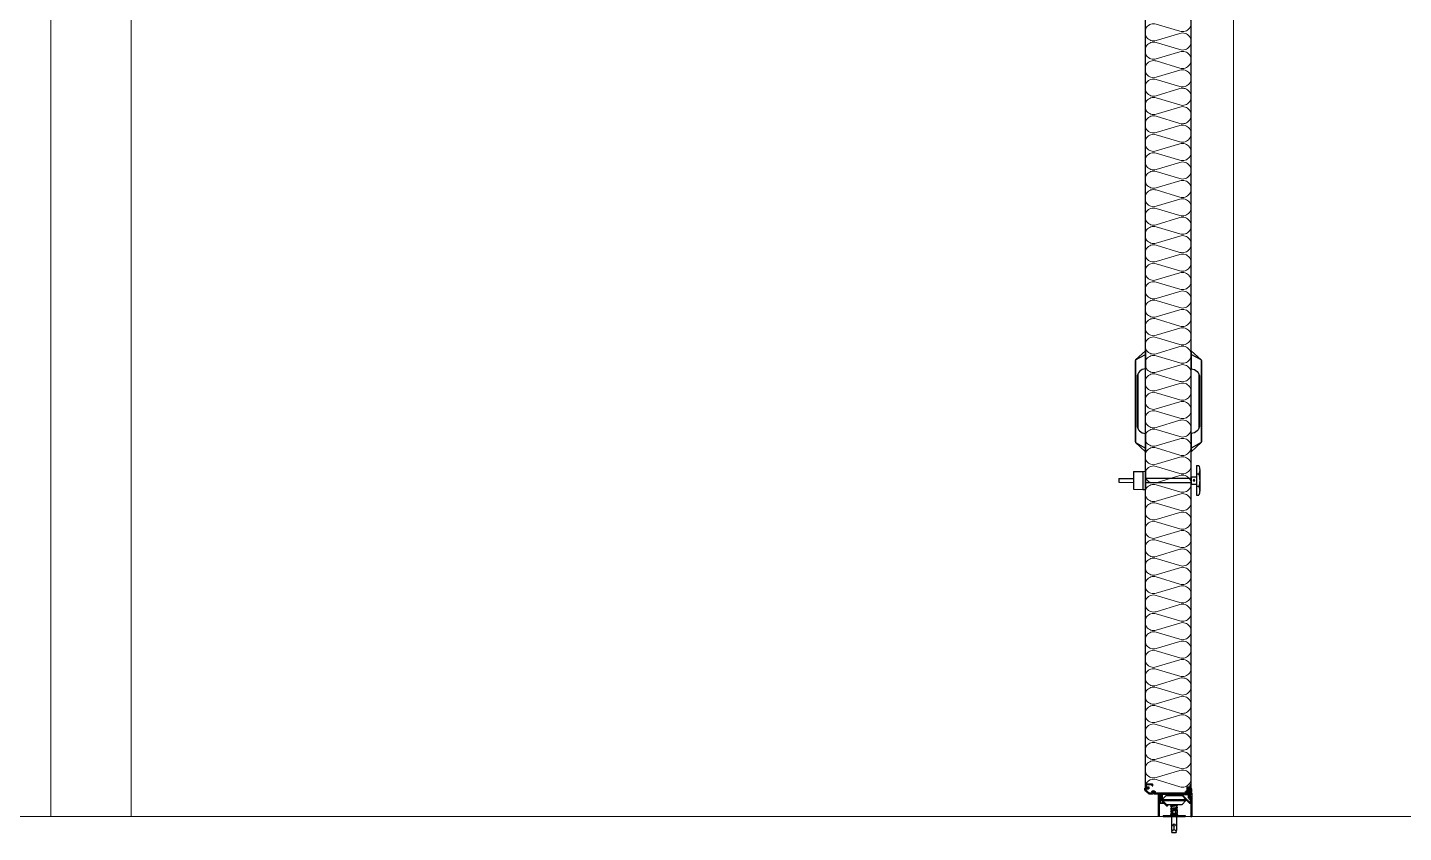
# Model space of a CAD drawing. Header units: millimetres. Extents: x 0 to 420000, y 0 to 297000.
# Drawn here: x 252990 to 256723, y 44407 to 46591 of the extents above; entities that cross this region are included whole.
import ezdxf

# ---------------------------------------------------------------- set-up
doc = ezdxf.new("R2010")
doc.units = ezdxf.units.MM
doc.linetypes.add('CEN', pattern=[62, 60, -1, 0, -1])
for name, color, linetype, lineweight in [('A-AXIS-LINE', 1, 'CEN', 15), ('A-DWXM-DOOR', 4, 'Continuous', 25), ('A-ELEV-LIN3', 8, 'Continuous', 18), ('A-XXXX-FIN2', 6, 'Continuous', 20), ('A-XXXX-INSL2', 8, 'Continuous', 18)]:
    doc.layers.add(name, color=color, linetype=linetype, lineweight=lineweight)

# ---------------------------------------------------------------- blocks, each defined once
blk = doc.blocks.new('axis(211208)')
at = {"layer": 'A-AXIS-LINE', "ltscale": 1000}
blk.add_line((4631788.1, -421118.7), (4955413.1, -421118.7), dxfattribs=at)
blk = doc.blocks.new('하부레일')
at = {"color": 7}
for p, q in [((1933954.2, 121909.3), (1933954.2, 121906.3)), ((1933954.7, 121909.3), (1933954.2, 121909.3)), ((1933954.2, 121909.3), (1933954.2, 121909.3)), ((1933954.2, 121902.7), (1933954.2, 121883.7)), ((1933954.5, 121906), (1933955.2, 121906)), ((1933955.2, 121903), (1933954.5, 121903)), ((1933955.5, 121908), (1933959.5, 121908)), ((1933955.5, 121906.3), (1933955.5, 121908)), ((1933955.5, 121901), (1933955.5, 121902.7)), ((1933959.5, 121901), (1933955.5, 121901)), ((1934037, 121909.3), (1933955.8, 121909.3)), ((1933955.9, 121882.9), (1933980.2, 121907.1)), ((1933956.6, 121885.6), (1933977.4, 121906.4)), ((1933958.2, 121894.9), (1933958.2, 121894.9)), ((1933959.5, 121908), (1933959.5, 121901)), ((1933959.5, 121903), (1933959.5, 121901.5)), ((1933960.5, 121898), (1933959.7, 121898)), ((1933961, 121906.3), (1933961, 121898.5)), ((1933961, 121903), (1933961, 121900.5)), ((1933977, 121907.3), (1933962, 121907.3)), ((1933980.3, 121907.3), (1933980.3, 121907.3)), ((1933980.3, 121907.3), (1933980.4, 121907.3)), ((1933980.5, 121907.3), (1934030, 121907.3)), ((1934031, 121906.3), (1934031, 121892.6)), ((1934033.2, 121901), (1934033.2, 121908)), ((1934033.2, 121908), (1934037.2, 121908)), ((1934037.2, 121901), (1934033.2, 121901)), ((1934037.2, 121908), (1934037.2, 121906.3)), ((1934037.2, 121902.7), (1934037.2, 121901)), ((1934037.5, 121906), (1934038.2, 121906)), ((1934038.2, 121903), (1934037.5, 121903)), ((1934038.5, 121909.3), (1934038.1, 121909.3)), ((1934038.5, 121906.3), (1934038.5, 121909.3)), ((1934038.5, 121885.4), (1934038.5, 121902.7)), ((1933955.2, 121882.7), (1933955.6, 121882.7)), ((1933955.7, 121892.8), (1933955.7, 121886)), ((1934017.2, 121877.1), (1934029.9, 121889.7)), ((1934017.2, 121876.4), (1934017.9, 121875.7)), ((1934018.6, 121875.7), (1934025.7, 121882.7)), ((1934025.8, 121882.9), (1934025.8, 121882.9)), ((1934025.8, 121882.9), (1934025.9, 121882.9)), ((1934026, 121882.9), (1934036, 121882.9))]:
    blk.add_line(p, q, dxfattribs=at)
blk.add_lwpolyline([(1934031, 121888, 0.198912), (1934033, 121893), (1934033, 121896.1), (1934033.6, 121896.1, -2.476798), (1934036.4, 121896.1), (1934037, 121896.1), (1934037, 121885.4, -0.414214), (1934036, 121884.4), (1934028.5, 121884.4, -0.668179), (1934028.2, 121885.2), (1934031, 121888)], format="xyb", dxfattribs=at)
for centre, radius, start, end in [((1933954.5, 121906.3), 0.3, 180, 270), ((1933954.5, 121902.7), 0.3, 90, 180), ((1933955.2, 121908.9), 0.671, 33.5584, 146.4416), ((1933955.2, 121906.3), 0.3, 270, 0), ((1933955.2, 121902.7), 0.3, 0, 90), ((1933957.7, 121897.5), 2, 14.4775, 267.7958), ((1933957.2, 121892.8), 1.5, 83.8931, 180), ((1933957.7, 121897.5), 3.2, 263.8931, 267.7958), ((1933957.6, 121894.9), 0.6, 0, 87.7958), ((1933957.6, 121894.9), 0.6, 267.7958, 0), ((1933960.5, 121898.5), 0.5, 270, 0), ((1933962, 121906.3), 1, 90, 180), ((1933977, 121906.8), 0.5, 315, 90), ((1933980.5, 121906.8), 0.5, 90, 135), ((1934030, 121906.3), 1, 0, 90), ((1934037.5, 121908.9), 0.671, 33.5584, 146.4416), ((1934037.5, 121906.3), 0.3, 180, 270), ((1934037.5, 121902.7), 0.3, 90, 180), ((1934038.2, 121906.3), 0.3, 270, 0), ((1934038.2, 121902.7), 0.3, 0, 90), ((1933955.2, 121883.7), 1, 180, 270), ((1933955.6, 121883.2), 0.5, 270, 315), ((1933956.2, 121886), 0.5, 180, 315), ((1934017.6, 121876.7), 0.5, 135, 225), ((1934018.3, 121876), 0.5, 225, 315), ((1934026, 121882.4), 0.5, 90, 135), ((1934027, 121892.6), 4, 315, 0), ((1934036, 121885.4), 2.5, 270, 0)]:
    blk.add_arc(centre, radius, start, end, dxfattribs=at)
blk = doc.blocks.new('치마고무')
at = {"color": 4}
for p, q in [((1934109.5, 121911.4), (1934107, 121911.4)), ((1934107, 121911.4), (1934107, 121847.8)), ((1934109.5, 121911.4), (1934109.5, 121905.4)), ((1934109.5, 121905.4), (1934112.5, 121905.4)), ((1934109.5, 121903.4), (1934109.5, 121847.8)), ((1934109.5, 121903.4), (1934112.5, 121903.4)), ((1934114.5, 121907.3), (1934112.5, 121907.3)), ((1934112.5, 121907.3), (1934112.5, 121905.4)), ((1934112.5, 121903.4), (1934112.5, 121901.5)), ((1934114.5, 121901.5), (1934112.5, 121901.5)), ((1934114.5, 121907.3), (1934114.5, 121901.5)), ((1934191, 121907.3), (1934193, 121907.3)), ((1934191, 121907.3), (1934191, 121901.5)), ((1934191, 121901.5), (1934193, 121901.5)), ((1934193, 121907.3), (1934193, 121905.4)), ((1934196, 121905.4), (1934193, 121905.4)), ((1934193, 121903.4), (1934193, 121901.5)), ((1934196, 121903.4), (1934193, 121903.4)), ((1934196, 121911.4), (1934198.5, 121911.4)), ((1934196, 121911.4), (1934196, 121905.4)), ((1934196, 121903.4), (1934196, 121847.8)), ((1934198.5, 121911.4), (1934198.5, 121847.8)), ((1934109.5, 121847.8), (1934107, 121847.8)), ((1934109.5, 121847.8), (1934109.2, 121847.8)), ((1934196, 121847.8), (1934198.5, 121847.8)), ((1934198.2, 121847.8), (1934198.5, 121847.8))]:
    blk.add_line(p, q, dxfattribs=at)
blk = doc.blocks.new('하부로라측면')
at = {"color": 8}
for p, q in [((1934196.1, 122059.6), (1934206.6, 122070.1)), ((1934196.1, 122056.6), (1934196.1, 122059.6)), ((1934260.1, 122059.6), (1934196.1, 122059.6)), ((1934260.1, 122056.6), (1934196.1, 122056.6)), ((1934196.1, 122056.6), (1934206.6, 122046.1)), ((1934249.6, 122070.1), (1934206.6, 122070.1)), ((1934249.6, 122046.1), (1934206.6, 122046.1)), ((1934220.6, 122045.1), (1934219.1, 122045.4)), ((1934220.6, 122045.8), (1934219.5, 122045.6)), ((1934220.6, 122045.1), (1934220.6, 122046.1)), ((1934235.6, 122042.4), (1934220.6, 122045.1)), ((1934235.6, 122042.4), (1934235.6, 122046.1)), ((1934249.6, 122070.1), (1934260.1, 122059.6)), ((1934249.6, 122046.1), (1934260.1, 122056.6)), ((1934260.1, 122056.6), (1934260.1, 122059.6)), ((1934258.1, 122016.1), (1934198.1, 122016.1)), ((1934198.1, 122016.1), (1934198.1, 122013.1)), ((1934258.1, 122013.1), (1934198.1, 122013.1)), ((1934218.3, 122016.1), (1934218.3, 122017.2)), ((1934237.8, 122017.2), (1934218.3, 122017.2)), ((1934237.8, 122016.1), (1934218.3, 122016.1)), ((1934220.6, 122038.1), (1934219.1, 122038.3)), ((1934220.6, 122031), (1934219.1, 122031.3)), ((1934220.2, 122024.1), (1934219.1, 122024.3)), ((1934220.4, 122020), (1934219.1, 122020.2)), ((1934220.6, 122038.8), (1934219.5, 122038.6)), ((1934220.6, 122031.8), (1934219.5, 122031.6)), ((1934220.2, 122024.7), (1934219.5, 122024.6)), ((1934220.4, 122020.7), (1934219.5, 122020.5)), ((1934220.6, 122043.1), (1934219.6, 122043.2)), ((1934220.6, 122036), (1934219.6, 122036.2)), ((1934220.3, 122029.1), (1934219.6, 122029.2)), ((1934220.6, 122022), (1934219.6, 122022.1)), ((1934220.6, 122017.9), (1934219.6, 122018.1)), ((1934220.2, 122028.7), (1934220.2, 122023.1)), ((1934228.1, 122022.1), (1934220.4, 122020.9)), ((1934220.4, 122020.9), (1934220.4, 122018.4)), ((1934228.1, 122019.7), (1934220.4, 122018.4)), ((1934220.4, 122018.4), (1934228.1, 122018.4)), ((1934220.6, 122038.1), (1934220.6, 122043.1)), ((1934235.6, 122040.4), (1934220.6, 122043.1)), ((1934226.2, 122037.1), (1934220.6, 122038.1)), ((1934220.6, 122031), (1934220.6, 122036)), ((1934224.3, 122035.4), (1934220.6, 122036)), ((1934224.3, 122030.4), (1934220.6, 122031)), ((1934220.6, 122020.9), (1934220.6, 122022)), ((1934223.8, 122021.4), (1934220.6, 122022)), ((1934220.6, 122017.2), (1934220.6, 122017.9)), ((1934226.6, 122017.2), (1934220.6, 122017.9)), ((1934234.9, 122029.7), (1934221.2, 122029.7)), ((1934234.9, 122022.1), (1934221.2, 122022.1)), ((1934221.3, 122013.1), (1934221.3, 121974.9)), ((1934234.8, 122013.1), (1934221.3, 122013.1)), ((1934224.3, 122037.1), (1934223.6, 122037.1)), ((1934223.6, 122037.1), (1934224.3, 122037)), ((1934223.6, 122037.1), (1934224.3, 122037.1)), ((1934224.3, 122035.6), (1934223.6, 122035.6)), ((1934223.6, 122035.6), (1934224.3, 122035.5)), ((1934223.6, 122035.6), (1934224.3, 122035.6)), ((1934224.3, 122034.1), (1934223.6, 122034.1)), ((1934223.6, 122034.1), (1934224.3, 122034)), ((1934223.6, 122034.1), (1934224.3, 122034.1)), ((1934224.3, 122032.5), (1934223.6, 122032.6)), ((1934223.6, 122032.6), (1934224.3, 122032.5)), ((1934223.6, 122032.6), (1934224.3, 122032.6)), ((1934224.3, 122031), (1934223.6, 122031.1)), ((1934223.6, 122031.1), (1934224.3, 122031)), ((1934223.6, 122031.1), (1934224.3, 122031.1)), ((1934224.3, 122022), (1934223.6, 122022.1)), ((1934223.6, 122022.1), (1934224.3, 122022)), ((1934223.6, 122022.1), (1934224.3, 122022.1)), ((1934224.3, 122017.5), (1934223.6, 122017.6)), ((1934223.6, 122017.6), (1934224.3, 122017.5)), ((1934223.6, 122017.6), (1934224.3, 122017.6)), ((1934224.1, 122029.7), (1934224.1, 122022.1)), ((1934231.9, 122037.1), (1934224.3, 122037.1)), ((1934224.3, 122037.1), (1934224.3, 122029.7)), ((1934231.9, 122036.8), (1934224.3, 122037.1)), ((1934231.9, 122036.8), (1934224.3, 122037.1)), ((1934231.9, 122036.8), (1934224.3, 122037)), ((1934231.9, 122035.3), (1934224.3, 122035.6)), ((1934231.9, 122035.3), (1934224.3, 122035.6)), ((1934231.9, 122035.3), (1934224.3, 122035.5)), ((1934231.9, 122033.8), (1934224.3, 122034.1)), ((1934231.9, 122033.8), (1934224.3, 122034.1)), ((1934231.9, 122033.8), (1934224.3, 122034)), ((1934231.9, 122032.3), (1934224.3, 122032.6)), ((1934231.9, 122032.3), (1934224.3, 122032.5)), ((1934231.9, 122032.3), (1934224.3, 122032.5)), ((1934231.9, 122030.8), (1934224.3, 122031.1)), ((1934231.9, 122030.8), (1934224.3, 122031)), ((1934231.9, 122030.8), (1934224.3, 122031)), ((1934224.3, 122022.1), (1934224.3, 122021.5)), ((1934227.2, 122022), (1934224.3, 122022.1)), ((1934227.1, 122021.9), (1934224.3, 122022)), ((1934226.9, 122021.9), (1934224.3, 122022)), ((1934224.3, 122018.4), (1934224.3, 122017.2)), ((1934231.9, 122017.3), (1934224.3, 122017.6)), ((1934231.9, 122017.3), (1934224.3, 122017.5)), ((1934231.9, 122017.3), (1934224.3, 122017.5)), ((1934228.1, 122022.1), (1934228.1, 122017.2)), ((1934228.1, 122019.7), (1934235.7, 122020.9)), ((1934235.7, 122020.9), (1934228.1, 122020.9)), ((1934228.1, 122017.2), (1934235.7, 122018.4)), ((1934235.6, 122021.4), (1934231.4, 122022.1)), ((1934231.9, 122037.1), (1934231.9, 122029.7)), ((1934232.6, 122036.8), (1934231.9, 122036.8)), ((1934232.5, 122036.8), (1934231.9, 122036.8)), ((1934232.6, 122036.8), (1934231.9, 122036.8)), ((1934235.6, 122035.4), (1934231.9, 122036.1)), ((1934232.6, 122035.3), (1934231.9, 122035.3)), ((1934232.5, 122035.3), (1934231.9, 122035.3)), ((1934232.6, 122035.3), (1934231.9, 122035.3)), ((1934235.6, 122033.4), (1934231.9, 122034)), ((1934232.6, 122033.8), (1934231.9, 122033.8)), ((1934232.5, 122033.8), (1934231.9, 122033.8)), ((1934232.6, 122033.8), (1934231.9, 122033.8)), ((1934232.6, 122032.3), (1934231.9, 122032.3)), ((1934232.5, 122032.3), (1934231.9, 122032.3)), ((1934232.6, 122032.3), (1934231.9, 122032.3)), ((1934232.6, 122030.8), (1934231.9, 122030.8)), ((1934232.5, 122030.8), (1934231.9, 122030.8)), ((1934232.6, 122030.8), (1934231.9, 122030.8)), ((1934231.9, 122022.1), (1934231.9, 122020.9)), ((1934232.6, 122021.8), (1934231.9, 122021.8)), ((1934232.5, 122021.8), (1934231.9, 122021.8)), ((1934232.6, 122021.8), (1934231.9, 122021.8)), ((1934231.9, 122017.8), (1934231.9, 122017.2)), ((1934232.6, 122017.3), (1934231.9, 122017.3)), ((1934232.5, 122017.3), (1934231.9, 122017.3)), ((1934232.6, 122017.3), (1934231.9, 122017.3)), ((1934232.1, 122029.7), (1934232.1, 122022.1)), ((1934235.6, 122018.1), (1934234.6, 122018.2)), ((1934234.8, 122013.1), (1934234.8, 121974.9)), ((1934235.6, 122042.4), (1934236.5, 122042.3)), ((1934235.6, 122035.4), (1934235.6, 122040.4)), ((1934235.6, 122040.4), (1934237.1, 122040.2)), ((1934235.6, 122039.7), (1934236.6, 122039.9)), ((1934235.6, 122035.4), (1934236.5, 122035.3)), ((1934235.6, 122029.5), (1934235.6, 122033.4)), ((1934235.6, 122033.4), (1934237.1, 122033.1)), ((1934235.6, 122032.6), (1934236.6, 122032.9)), ((1934235.6, 122021.4), (1934235.6, 122022.3)), ((1934235.6, 122021.4), (1934236.5, 122021.2)), ((1934235.6, 122018.1), (1934235.6, 122018.4)), ((1934235.6, 122018.1), (1934236.5, 122018)), ((1934235.7, 122020.9), (1934235.7, 122018.4)), ((1934235.7, 122019.3), (1934237.1, 122019.1)), ((1934235.7, 122018.6), (1934236.6, 122018.8)), ((1934235.9, 122028.7), (1934235.9, 122023.1)), ((1934235.9, 122028.3), (1934236.5, 122028.2)), ((1934235.9, 122026.3), (1934237.1, 122026.1)), ((1934235.9, 122025.7), (1934236.6, 122025.8)), ((1934237.8, 122016.1), (1934237.8, 122017.2)), ((1934258.1, 122016.1), (1934258.1, 122013.1)), ((1934225.1, 121974.9), (1934221.3, 121974.9)), ((1934221.7, 121971.8), (1934222.6, 121974.9)), ((1934222.2, 121969.8), (1934221.7, 121971.8)), ((1934234, 121969.8), (1934222.2, 121969.8)), ((1934227.8, 121977.9), (1934227.8, 121986.9)), ((1934228.3, 121977.9), (1934228.3, 121986.9)), ((1934234.8, 121974.9), (1934231.1, 121974.9)), ((1934234.5, 121971.8), (1934233.6, 121974.9)), ((1934234, 121969.8), (1934234.5, 121971.8))]:
    blk.add_line(p, q, dxfattribs=at)
for centre, radius, start, end in [((1934219.6, 122017.1), 1, 5.7392, 174.2608), ((1934221.2, 122028.7), 1, 90, 180), ((1934219.2, 122028.7), 1, 359.9986, 0.0019), ((1934221.2, 122023.1), 1, 180, 270), ((1934219.2, 122023.1), 1, 359.9981, 0.0014), ((1934223.1, 122028.7), 1, 359.9986, 90), ((1934223.1, 122023.1), 1, 270, 0.0014), ((1934225.1, 122028.7), 1, 90, 180), ((1934225.1, 122023.1), 1, 180, 270), ((1934231.1, 122028.7), 1, 359.9986, 90), ((1934231.1, 122023.1), 1, 270, 0.0014), ((1934233.1, 122028.7), 1, 90, 180), ((1934233.1, 122023.1), 1, 180, 270), ((1934234.9, 122028.7), 1, 359.9986, 90), ((1934234.9, 122023.1), 1, 270, 0.0014), ((1934236.9, 122028.7), 1, 179.9986, 180), ((1934236.9, 122023.1), 1, 180, 180.0014), ((1934228.1, 121989.9), 3, 274.7802, 265.2198), ((1934228.1, 121974.9), 3, 94.7802, 180), ((1934228.1, 121974.9), 3, 0, 85.2198)]:
    blk.add_arc(centre, radius, start, end, dxfattribs=at)
at = {"color": 8, "extrusion": (0, 0, -1)}
for centre, start_param, end_param in [((1934220.6, 122044.4), -1.072233, 1.025942), ((1934220.6, 122037.4), -1.072233, 1.025942), ((1934220.6, 122030.4), -1.072233, 1.025942), ((1934220.6, 122023.4), -1.072233, 1.025942), ((1934220.6, 122019.3), -1.072233, 1.025942), ((1934235.6, 122041.1), 2.06936, 4.167535), ((1934235.6, 122034), 2.06936, 4.167535), ((1934235.6, 122027), 2.06936, 4.167535), ((1934235.6, 122020), 2.06936, 4.167535), ((1934235.6, 122016.7), 2.06936, 2.795252)]:
    blk.add_ellipse(centre, major_axis=(-2, 0), ratio=0.692627, start_param=start_param, end_param=end_param, dxfattribs=at)
blk = doc.blocks.new('쫄대1')
at = {"color": 7}
for p, q in [((1931719.4, 129194.8), (1931719.4, 129194.3)), ((1931722.9, 129192.2), (1931721.4, 129191.4)), ((1931721.4, 129191.4), (1931721.4, 129190.9)), ((1931721.4, 129190.9), (1931731.4, 129190.9)), ((1931722.9, 129193.9), (1931722.9, 129192.2)), ((1931724.4, 129193.7), (1931728.4, 129193.7)), ((1931724.4, 129193.7), (1931724.4, 129192.2)), ((1931724.4, 129192.2), (1931728.4, 129192.2)), ((1931728.4, 129193.7), (1931728.4, 129192.2)), ((1931729.9, 129193.9), (1931729.9, 129192.2)), ((1931731.4, 129191.4), (1931729.9, 129192.2)), ((1931731.4, 129191.4), (1931731.4, 129190.9)), ((1931733.4, 129194.8), (1931733.4, 129194.3))]:
    blk.add_line(p, q, dxfattribs=at)
blk.add_ellipse((1931726.4, 129194.8), major_axis=(-7, 0), ratio=0.085714, start_param=3.141593, end_param=6.283185, dxfattribs=at)
at = {"color": 7, "extrusion": (0, 0, -1)}
for centre, major_axis, start_param, end_param in [((1931729.1, 129194.3), (9.64, 0.01), 2.261533, 3.134107), ((1931723.8, 129194.3), (-9.64, 0.01), 3.149078, 4.021652)]:
    blk.add_ellipse(centre, major_axis=major_axis, ratio=0.062704, start_param=start_param, end_param=end_param, dxfattribs=at)
blk = doc.blocks.new('A$C03726277')
at = {"color": 1}
for p, q in [((-27.7, 239), (0, 264)), ((0, 264), (0, 214.5)), ((-28, 237), (-28, 17)), ((-28, 237), (-27.7, 237)), ((-27.7, 239), (0, 254)), ((-27.7, 239), (-27.7, 15)), ((-23.2, 191.3), (-23.2, 62.7)), ((-21, 201.2), (-21, 52.8)), ((0, 39.5), (0, -10)), ((-28, 17), (-27.7, 17)), ((-27.7, 15), (0, -10)), ((-27.7, 15), (0, 0))]:
    blk.add_line(p, q, dxfattribs=at)
for centre, start, end in [((0, 191.3), 90, 180), ((0, 62.7), 180, 270)]:
    blk.add_arc(centre, 23.2, start, end, dxfattribs=at)
blk = doc.blocks.new('방열도어-양개')
at = {"color": 1}
for p, q in [((78.7, 940.4), (78.7, 883.6)), ((87.2, 952.2), (80.7, 952.2)), ((87.2, 952.2), (87.2, 871.8)), ((225.5, 936.7), (225.5, 887.2)), ((233.2, 936.5), (225.5, 936.7)), ((258.2, 935.7), (233.2, 936.5)), ((233.2, 936.5), (233.2, 887.5)), ((258.2, 935.7), (258.2, 888.2)), ((80.7, 928.6), (87.2, 928.6)), ((102, 921.8), (87.2, 922.1)), ((102, 902.1), (87.2, 901.9)), ((102, 921.8), (102, 902.1)), ((225.5, 917.7), (102, 917.7)), ((225.5, 906.3), (102, 906.3)), ((298.2, 917), (258.2, 917.5)), ((298.2, 907), (258.2, 906.5)), ((298.2, 917), (298.2, 907)), ((80.7, 895.3), (87.2, 895.3)), ((87.2, 871.8), (80.7, 871.8)), ((233.2, 887.5), (225.5, 887.2)), ((258.2, 888.2), (233.2, 887.5))]:
    blk.add_line(p, q, dxfattribs=at)
at = {"color": 6}
for p, q in [((102, 73.9), (102, 76.4)), ((102.5, 76.9), (110.5, 76.9)), ((102.8, 79.4), (102.8, 85.9)), ((102.8, 85.9), (104.8, 85.9)), ((110.5, 78.9), (103.3, 78.9)), ((106.5, 74.9), (104.5, 74.9)), ((104.8, 81.4), (104.8, 85.9)), ((112, 80.9), (105.3, 80.9)), ((106.5, 74.9), (106.5, 71.9)), ((110, 74.9), (108.5, 74.9)), ((108.5, 74.9), (108.5, 71.9)), ((110.5, 78.9), (110.5, 76.9)), ((112.5, 70.8), (112.5, 80.4)), ((206, 82.9), (206, 87.4)), ((208, 82.9), (206, 82.9)), ((206.5, 87.9), (225.7, 87.9)), ((208, 82.9), (208, 85.4)), ((208.5, 85.9), (223.7, 85.9)), ((217, 80.4), (217, 75.4)), ((223.7, 80.9), (217.5, 80.9)), ((224.8, 74.9), (217.5, 74.9)), ((225.7, 78.9), (219, 78.9)), ((219, 78.9), (219, 76.9)), ((226.8, 76.9), (219, 76.9)), ((224.2, 85.4), (224.2, 81.4)), ((226.2, 87.4), (226.2, 79.4)), ((227.3, 72.1), (227.3, 76.4)), ((104, 73.9), (102, 73.9)), ((102, 62.4), (102, 65.9)), ((104, 65.9), (102, 65.9)), ((110.2, 61.9), (102.5, 61.9)), ((104, 73.9), (104, 74.4)), ((104, 64.4), (104, 65.9)), ((107.8, 63.9), (104.5, 63.9)), ((108.5, 71.9), (106.5, 71.9)), ((110.5, 70.8), (110.5, 74.4)), ((110.7, 64.8), (110.7, 62.4)), ((112.3, 64.8), (112.3, 62.4)), ((203.1, 61.9), (112.8, 61.9)), ((200.6, 63.9), (115.2, 63.9)), ((115.4, 67.9), (117.5, 67.9)), ((115.4, 65.9), (117.5, 65.9)), ((117.5, 65.9), (117.5, 67.9)), ((200.5, 67.9), (198.4, 67.9)), ((198.4, 65.9), (198.4, 67.9)), ((200.5, 65.9), (198.4, 65.9)), ((203.6, 64.8), (203.6, 62.4)), ((205.2, 64.8), (205.2, 62.4)), ((216.8, 61.9), (205.7, 61.9)), ((216, 63.9), (208.1, 63.9)), ((225.2, 72.6), (216.4, 64)), ((227.2, 71.8), (217.1, 62)), ((225.3, 73), (225.3, 74.4))]:
    blk.add_line(p, q, dxfattribs=at)
at = {"color": 7}
for p, q in [((108.5, 73.6), (109.3, 74.4)), ((108.5, 73.2), (109.7, 74.4)), ((108.7, 72.9), (110, 74.2)), ((108.9, 72.7), (110.2, 74)), ((109.2, 72.5), (110.4, 73.7)), ((109.6, 72.5), (110.4, 73.3))]:
    blk.add_line(p, q, dxfattribs=at)
at = {"color": 1}
for radius in [2.1, 1.75]:
    blk.add_circle((94, 912), radius, dxfattribs=at)
at = {"color": 7}
blk.add_circle((109.5, 73.4), 0.97, dxfattribs=at)
at = {"color": 1}
for centre, radius, start, end in [((114.4, 940.4), 35.7, 160.7193, 180), ((114.4, 940.4), 35.7, 180, 199.2807), ((149, 912), 70.3, 166.302, 180), ((149, 912), 70.3, 180, 193.698), ((114.4, 883.6), 35.7, 160.7193, 180), ((114.4, 883.6), 35.7, 180, 199.2807)]:
    blk.add_arc(centre, radius, start, end, dxfattribs=at)
at = {"color": 6}
for centre, radius, start, end in [((102.5, 76.4), 0.5, 90, 180), ((103.3, 79.4), 0.5, 180, 270), ((104.5, 74.4), 0.5, 90, 180), ((105.3, 81.4), 0.5, 180, 270), ((110, 74.4), 0.5, 0, 90), ((112, 80.4), 0.5, 0, 90), ((206.5, 87.4), 0.5, 90, 180), ((208.5, 85.4), 0.5, 90, 180), ((217.5, 80.4), 0.5, 90, 180), ((217.5, 75.4), 0.5, 180, 270), ((223.7, 85.4), 0.5, 0, 90), ((223.7, 81.4), 0.5, 270, 0), ((224.8, 74.4), 0.5, 0, 90), ((225.7, 87.4), 0.5, 0, 90), ((225.7, 79.4), 0.5, 270, 0), ((226.8, 76.4), 0.5, 0, 90), ((102.5, 62.4), 0.5, 180, 270), ((104.5, 64.4), 0.5, 180, 270), ((104.5, 64.4), 0.5, 180, 270), ((111.5, 66.9), 4, 326.251, 213.749), ((107.8, 64.4), 0.5, 270, 33.749), ((107.8, 64.4), 0.5, 270, 33.749), ((111.5, 66.9), 2, 302.231, 237.769), ((110.2, 62.4), 0.5, 270, 360), ((110.2, 64.8), 0.5, 360, 57.769), ((112.8, 64.8), 0.5, 122.231, 180), ((112.8, 62.4), 0.5, 180, 270), ((115.2, 64.4), 0.5, 146.251, 270), ((204.4, 66.9), 4, 326.251, 213.749), ((200.6, 64.4), 0.5, 270, 33.749), ((204.4, 66.9), 2, 302.231, 237.769), ((203.1, 62.4), 0.5, 270, 0), ((203.1, 64.8), 0.5, 0, 57.769), ((205.7, 64.8), 0.5, 122.231, 180), ((205.7, 62.4), 0.5, 180, 270), ((208.1, 64.4), 0.5, 146.251, 270), ((216, 64.4), 0.5, 270, 311.3416), ((216.8, 62.4), 0.5, 270, 323.8453), ((216.8, 62.4), 0.5, 270, 314.0718), ((224.8, 73), 0.5, 311.3416, 0), ((226.8, 72.1), 0.5, 314.0718, 0), ((226.8, 72.1), 0.5, 311.3416, 0)]:
    blk.add_arc(centre, radius, start, end, dxfattribs=at)
at = {"layer": 'A-DWXM-DOOR'}
for p, q in [((102, 77.9), (102, 3025.7)), ((227, 3025.7), (227, 77.9)), ((110, 77.9), (102, 77.9)), ((227, 77.9), (219, 77.9))]:
    blk.add_line(p, q, dxfattribs=at)
at = {"layer": 'A-XXXX-INSL2'}
blk.add_lwpolyline([(227, 77.9, 0.509267), (196.7, 100), (132.3, 80.8, -1.37259), (132.3, 125), (196.7, 105.8, 1.37259), (196.7, 150), (132.3, 130.8, -1.37259), (132.3, 175), (196.7, 155.8, 1.37259), (196.7, 200), (132.3, 180.8, -1.37259), (132.3, 225), (196.7, 205.8, 1.37259), (196.7, 250), (132.3, 230.8, -1.37259), (132.3, 275), (196.7, 255.8, 1.37259), (196.7, 300), (132.3, 280.8, -1.37259), (132.3, 325), (196.7, 305.8, 1.37259), (196.7, 350), (132.3, 330.8, -1.37259), (132.3, 375), (196.7, 355.8, 1.37259), (196.7, 400), (132.3, 380.8, -1.37259), (132.3, 425), (196.7, 405.8, 1.37259), (196.7, 450), (132.3, 430.8, -1.37259), (132.3, 475), (196.7, 455.8, 1.37259), (196.7, 500), (132.3, 480.8, -1.37259), (132.3, 525), (196.7, 505.8, 1.37259), (196.7, 550), (132.3, 530.8, -1.37259), (132.3, 575), (196.7, 555.8, 1.37259), (196.7, 600), (132.3, 580.8, -1.37259), (132.3, 625), (196.7, 605.8, 1.37259), (196.7, 650), (132.3, 630.8, -1.37259), (132.3, 675), (196.7, 655.8, 1.37259), (196.7, 700), (132.3, 680.8, -1.37259), (132.3, 725), (196.7, 705.8, 1.37259), (196.7, 750), (132.3, 730.8, -1.37259), (132.3, 775), (196.7, 755.8, 1.37259), (196.7, 800), (132.3, 780.8, -1.37259), (132.3, 825), (196.7, 805.8, 1.37259), (196.7, 850), (132.3, 830.8, -1.37259), (132.3, 875), (196.7, 855.8, 1.37259), (196.7, 900), (132.3, 880.8, -1.37259), (132.3, 925), (196.7, 905.8, 1.37259), (196.7, 950), (132.3, 930.8, -1.37259), (132.3, 975), (196.7, 955.8, 1.37259), (196.7, 1000), (132.3, 980.8, -1.37259), (132.3, 1025), (196.7, 1005.8, 1.37259), (196.7, 1050), (132.3, 1030.8, -1.37259), (132.3, 1075), (196.7, 1055.8, 1.37259), (196.7, 1100), (132.3, 1080.8, -1.37259), (132.3, 1125), (196.7, 1105.8, 1.37259), (196.7, 1150), (132.3, 1130.8, -1.37259), (132.3, 1175), (196.7, 1155.8, 1.37259), (196.7, 1200), (132.3, 1180.8, -1.37259), (132.3, 1225), (196.7, 1205.8, 1.37259), (196.7, 1250), (132.3, 1230.8, -1.37259), (132.3, 1275), (196.7, 1255.8, 1.37259), (196.7, 1300), (132.3, 1280.8, -1.37259), (132.3, 1325), (196.7, 1305.8, 1.37259), (196.7, 1350), (132.3, 1330.8, -1.37259), (132.3, 1375), (196.7, 1355.8, 1.37259), (196.7, 1400), (132.3, 1380.8, -1.37259), (132.3, 1425), (196.7, 1405.8, 1.37259), (196.7, 1450), (132.3, 1430.8, -1.37259), (132.3, 1475), (196.7, 1455.8, 1.37259), (196.7, 1500), (132.3, 1480.8, -1.37259), (132.3, 1525), (196.7, 1505.8, 1.37259), (196.7, 1550), (132.3, 1530.8, -1.37259), (132.3, 1575), (196.7, 1555.8, 1.37259), (196.7, 1600), (132.3, 1580.8, -1.37259), (132.3, 1625), (196.7, 1605.8, 1.37259), (196.7, 1650), (132.3, 1630.8, -1.37259), (132.3, 1675), (196.7, 1655.8, 1.37259), (196.7, 1700), (132.3, 1680.8, -1.37259), (132.3, 1725), (196.7, 1705.8, 1.37259), (196.7, 1750), (132.3, 1730.8, -1.37259), (132.3, 1775), (196.7, 1755.8, 1.37259), (196.7, 1800), (132.3, 1780.8, -1.37259), (132.3, 1825), (196.7, 1805.8, 1.37259), (196.7, 1850), (132.3, 1830.8, -1.37259), (132.3, 1875), (196.7, 1855.8, 1.37259), (196.7, 1900), (132.3, 1880.8, -1.37259), (132.3, 1925), (196.7, 1905.8, 1.37259), (196.7, 1950), (132.3, 1930.8, -1.37259), (132.3, 1975), (196.7, 1955.8, 1.37259), (196.7, 2000), (132.3, 1980.8, -1.37259), (132.3, 2025), (196.7, 2005.8, 1.37259), (196.7, 2050), (132.3, 2030.8, -1.37259), (132.3, 2075), (196.7, 2055.8, 1.37259), (196.7, 2100), (132.3, 2080.8, -1.37259), (132.3, 2125), (196.7, 2105.8, 1.37259), (196.7, 2150), (132.3, 2130.8, -1.37259), (132.3, 2175)], format="xyb", dxfattribs=at)
at = {"color": 1}
blk.add_blockref('A$C03726277', (102, 999.9), dxfattribs=at)
at = {"color": 1, "xscale": -1}
blk.add_blockref('A$C03726277', (225.5, 999.9), dxfattribs=at)
at = {"rotation": 90}
blk.add_blockref('쫄대1', (129296.4, -1931656.5), dxfattribs=at)
for name, p in [('치마고무', (-1934007, -121847.8)), ('하부레일', (-1933850.9, -121847.4)), ('하부로라측면', (-1934080, -122013.1))]:
    blk.add_blockref(name, p)
blk = doc.blocks.new('3층')
at = {"layer": 'A-ELEV-LIN3'}
for p, q in [((4823364.8, -408118.7), (4823364.8, -411118.7)), ((4823582.8, -408118.7), (4823582.8, -411118.7)), ((4826573.8, -408118.7), (4826573.8, -411118.7))]:
    blk.add_line(p, q, dxfattribs=at)
at = {"xscale": -1}
blk.add_blockref('방열도어-양개', (4826560.4, -411118.7), dxfattribs=at)
blk = doc.blocks.new('냉동층(220321)')
at = {"layer": 'A-XXXX-FIN2'}
blk.add_line((4878673.7, -401118.7), (4801923.8, -401118.7), dxfattribs=at)

msp = doc.modelspace()

# ---------------------------------------------------------------- block references
for name, p in [('3층', (-4570311.3, 455568.7)), ('냉동층(220321)', (-4570311.3, 445568.7))]:
    msp.add_blockref(name, p)
at = {"layer": 'A-AXIS-LINE'}
msp.add_blockref('axis(211208)', (-4581588.1, 465568.7), dxfattribs=at)

doc.saveas('drawing.dxf')
